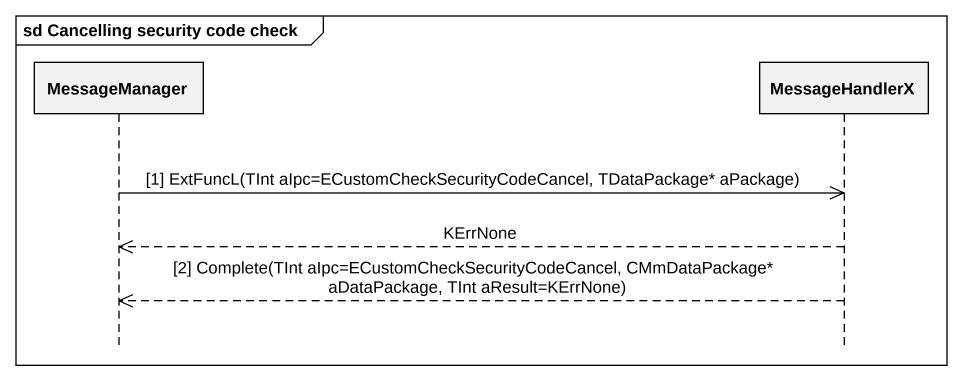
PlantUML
@startuml
mainframe sd Cancelling security code check
hide footbox
participant MessageManager
participant MessageHandlerX

MessageManager ->> MessageHandlerX : [1] ExtFuncL(TInt aIpc=ECustomCheckSecurityCodeCancel, TDataPackage* aPackage)
MessageHandlerX -->> MessageManager : KErrNone
MessageHandlerX -->> MessageManager : [2] Complete(TInt aIpc=ECustomCheckSecurityCodeCancel, CMmDataPackage* aDataPackage, TInt aResult=KErrNone)
@enduml
